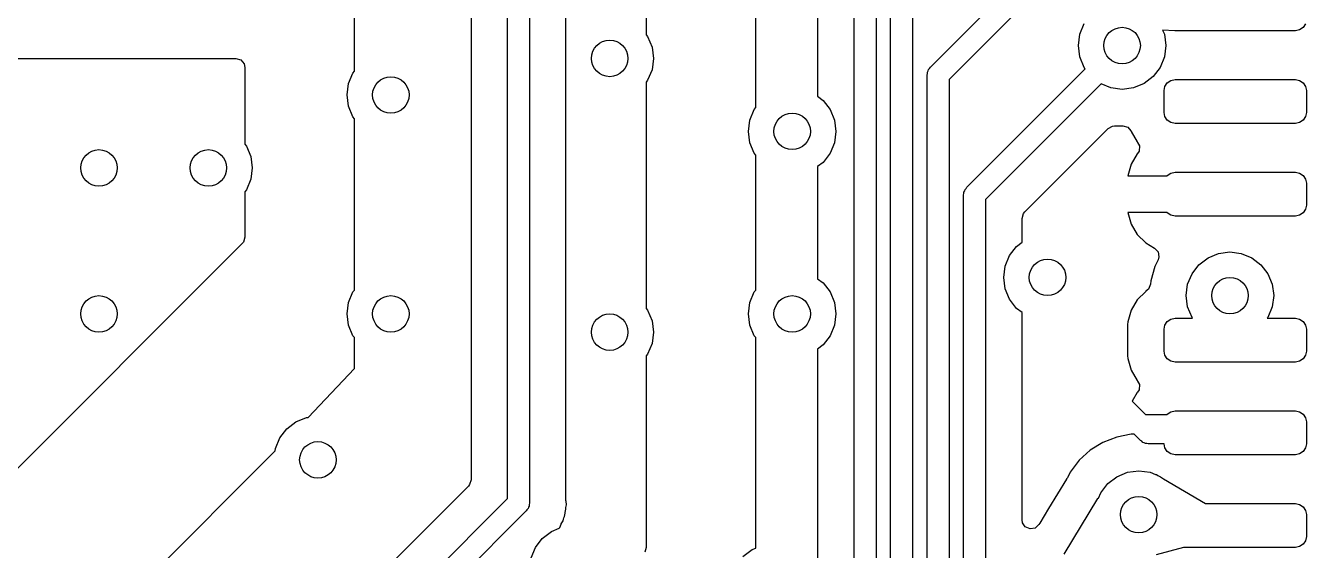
# Model space of a CAD drawing. Extents: x 90 to 175, y -109.5 to -35.9.
# Drawn here: x 128.99 to 146.55, y -67.74 to -60.55 of the extents above; entities that cross this region are included whole.
import ezdxf

# ---------------------------------------------------------------- set-up
doc = ezdxf.new("R2010")
doc.units = 0
doc.layers.add('BLACK', color=7, linetype='CONTINUOUS')

msp = doc.modelspace()

# ---------------------------------------------------------------- linework, layer by layer
at = {"layer": 'BLACK', "linetype": 'CONTINUOUS'}
for p, q in [((135.6, -67.031371), (135.6, -53.25)), ((135.9, -53.194668), (135.9, -67.093503)), ((139, -61.674437), (139, -53.296592)), ((135.0995, -53.8745), (135.0995, -66.772695)), ((136.4005, -60.996202), (136.4005, -57.753797)), ((137.5, -58.075562), (137.5, -60.674437)), ((133.5, -61.174437), (133.5, -59.325562)), ((139.8495, -59.433606), (139.8495, -61.518367)), ((140.35, -69.20316), (140.35, -59.4)), ((140.65, -59.462132), (140.65, -69.265292)), ((141.393934, -61.121434), (142.640048, -59.875319)), ((140.85, -69.410266), (140.85, -60.1)), ((141.15, -60.162132), (141.15, -69.472398)), ((142.8505, -60.089131), (141.65, -61.289632)), ((143.442646, -60.668312), (143.502586, -60.523603)), ((146.536082, -60.527403), (146.503566, -60.576066)), ((137.5, -60.674437), (137.519615, -60.7)), ((137.519615, -60.7), (137.579555, -60.844709)), ((143.422201, -60.823603), (143.442646, -60.668312)), ((144.7451, -60.619866), (144.577821, -60.610528)), ((144.577821, -60.610528), (144.601756, -60.668312)), ((144.601756, -60.668312), (144.622201, -60.823603)), ((144.74609, -60.619719), (144.7451, -60.619866)), ((144.7475, -60.62), (144.74609, -60.619719)), ((146.3975, -60.62), (144.7475, -60.62)), ((146.454903, -60.608582), (146.3975, -60.62)), ((146.503566, -60.576066), (146.454903, -60.608582)), ((137.579555, -60.844709), (137.6, -61)), ((143.442646, -60.978894), (143.422201, -60.823603)), ((144.622201, -60.823603), (144.601756, -60.978894)), ((124.844307, -61), (131.876, -61)), ((131.876, -61), (131.943039, -61.019685)), ((131.943039, -61.019685), (131.988794, -61.072489)), ((131.988794, -61.072489), (132, -61.124)), ((136.4, -61), (136.4005, -60.996202)), ((136.4005, -61.003797), (136.4, -61)), ((136.4005, -64.746202), (136.4005, -61.003797)), ((137.6, -61), (137.579555, -61.155291)), ((143.502586, -61.123603), (143.442646, -60.978894)), ((144.601756, -60.978894), (144.541816, -61.123603)), ((132, -61.124), (132, -62.174437)), ((133.420445, -61.344709), (133.480385, -61.2)), ((133.480385, -61.2), (133.5, -61.174437)), ((137.579555, -61.155291), (137.519615, -61.3)), ((141.35, -61.2275), (141.355111, -61.208425)), ((141.35, -69.617372), (141.35, -61.2275)), ((141.355111, -61.188677), (141.364984, -61.171574)), ((141.355111, -61.208425), (141.355111, -61.188677)), ((141.364984, -61.171574), (141.370096, -61.1525)), ((141.370096, -61.1525), (141.38406, -61.138535)), ((141.38406, -61.138535), (141.393934, -61.121434)), ((141.893934, -62.764397), (143.516541, -61.141789)), ((143.516541, -61.141789), (143.502586, -61.123603)), ((144.446465, -61.247867), (144.322201, -61.343218)), ((144.541816, -61.123603), (144.446465, -61.247867)), ((133.4, -61.5), (133.420445, -61.344709)), ((137.519615, -61.3), (137.5, -61.325562)), ((137.5, -61.325562), (137.5, -64.424437)), ((141.65, -61.289632), (141.65, -69.679504)), ((143.734346, -61.348248), (142.15, -62.932595)), ((143.86691, -61.403158), (143.734346, -61.348248)), ((144.022201, -61.423603), (143.86691, -61.403158)), ((144.177492, -61.403158), (144.022201, -61.423603)), ((144.322201, -61.343218), (144.177492, -61.403158)), ((144.5975, -61.44), (144.608918, -61.382597)), ((144.608918, -61.382597), (144.641434, -61.333934)), ((144.641434, -61.333934), (144.690097, -61.301418)), ((144.690097, -61.301418), (144.7475, -61.29)), ((144.7475, -61.29), (146.3975, -61.29)), ((146.3975, -61.29), (146.454903, -61.301418)), ((146.454903, -61.301418), (146.503566, -61.333934)), ((146.503566, -61.333934), (146.536082, -61.382597)), ((146.536082, -61.382597), (146.5475, -61.44)), ((133.420445, -61.655291), (133.4, -61.5)), ((139.8495, -61.518367), (139.924264, -61.575736)), ((139.924264, -61.575736), (140.019615, -61.7)), ((144.5975, -61.74), (144.5975, -61.44)), ((146.5475, -61.44), (146.5475, -61.74)), ((133.480385, -61.8), (133.420445, -61.655291)), ((138.920445, -61.844709), (138.980385, -61.7)), ((138.980385, -61.7), (139, -61.674437)), ((140.019615, -61.7), (140.079555, -61.844709)), ((144.608918, -61.797403), (144.5975, -61.74)), ((146.5475, -61.74), (146.536082, -61.797403)), ((133.5, -61.825562), (133.480385, -61.8)), ((133.5, -64.174437), (133.5, -61.825562)), ((138.9, -62), (138.920445, -61.844709)), ((140.079555, -61.844709), (140.1, -62)), ((142.686814, -63.103593), (143.829986, -61.960421)), ((143.829986, -61.960421), (143.891309, -61.926937)), ((143.891309, -61.926937), (143.917667, -61.924103)), ((143.917667, -61.924103), (143.920225, -61.924103)), ((143.920225, -61.924103), (144.031287, -61.924103)), ((144.031287, -61.924103), (144.098326, -61.943788)), ((144.098326, -61.943788), (144.141636, -61.99377)), ((144.641434, -61.846066), (144.608918, -61.797403)), ((144.690097, -61.878582), (144.641434, -61.846066)), ((144.7475, -61.89), (144.690097, -61.878582)), ((146.3975, -61.89), (144.7475, -61.89)), ((146.454903, -61.878582), (146.3975, -61.89)), ((146.503566, -61.846066), (146.454903, -61.878582)), ((146.536082, -61.797403), (146.503566, -61.846066)), ((138.920445, -62.155291), (138.9, -62)), ((140.1, -62), (140.079555, -62.155291)), ((144.141636, -61.99377), (144.141785, -61.993683)), ((144.141785, -61.993683), (144.142267, -61.994499)), ((144.142267, -61.994499), (144.144081, -61.996592)), ((144.144081, -61.996592), (144.145085, -61.998848)), ((144.145085, -61.998848), (144.145754, -62.000395)), ((144.145754, -62.000395), (144.229417, -62.141862)), ((132, -62.174437), (132.019615, -62.2)), ((132.019615, -62.2), (132.079555, -62.344709)), ((138.980385, -62.3), (138.920445, -62.155291)), ((139, -62.325562), (138.980385, -62.3)), ((140.019615, -62.3), (139.924264, -62.424264)), ((140.079555, -62.155291), (140.019615, -62.3)), ((144.229813, -62.308449), (144.146218, -62.449801)), ((144.229417, -62.141862), (144.234202, -62.148031)), ((144.234597, -62.302283), (144.229813, -62.308449)), ((144.234202, -62.148031), (144.231869, -62.14984)), ((144.231869, -62.14984), (144.25871, -62.198995)), ((144.253726, -62.268687), (144.23297, -62.301021)), ((144.23297, -62.301021), (144.234597, -62.302283)), ((144.25871, -62.198995), (144.253726, -62.268687)), ((132.079555, -62.344709), (132.1, -62.5)), ((139, -64.174437), (139, -62.325562)), ((139.924264, -62.424264), (139.8495, -62.481632)), ((139.8495, -62.481632), (139.8495, -64.018367)), ((144.146218, -62.449801), (144.100399, -62.607513)), ((132.079555, -62.655291), (132.019615, -62.8)), ((132.1, -62.5), (132.079555, -62.655291)), ((144.100399, -62.607513), (144.100204, -62.609998)), ((144.100204, -62.609998), (144.100205, -62.61)), ((144.100205, -62.61), (144.637381, -62.61)), ((144.637381, -62.61), (144.641434, -62.603934)), ((144.641434, -62.603934), (144.690097, -62.571418)), ((144.690097, -62.571418), (144.7475, -62.56)), ((144.7475, -62.56), (146.3975, -62.56)), ((146.3975, -62.56), (146.454903, -62.571418)), ((146.454903, -62.571418), (146.503566, -62.603934)), ((146.503566, -62.603934), (146.536082, -62.652597)), ((146.536082, -62.652597), (146.5475, -62.71)), ((132.019615, -62.8), (132, -62.825562)), ((132, -62.825562), (132, -63.448637)), ((141.855111, -62.83164), (141.864984, -62.814537)), ((141.855111, -62.851388), (141.855111, -62.83164)), ((141.864984, -62.814537), (141.870096, -62.795463)), ((141.870096, -62.795463), (141.88406, -62.781498)), ((141.88406, -62.781498), (141.893934, -62.764397)), ((146.5475, -62.71), (146.5475, -63.01)), ((141.85, -62.870463), (141.855111, -62.851388)), ((141.85, -69.824478), (141.85, -62.870463)), ((142.15, -62.932595), (142.15, -69.88661)), ((146.5475, -63.01), (146.536082, -63.067403)), ((142.6505, -63.19127), (142.670185, -63.124231)), ((142.670185, -63.124231), (142.686814, -63.103593)), ((144.102132, -63.11), (144.100344, -63.111787)), ((144.100344, -63.111787), (144.100399, -63.112486)), ((144.100399, -63.112486), (144.146218, -63.270198)), ((144.637381, -63.11), (144.102132, -63.11)), ((144.641434, -63.116066), (144.637381, -63.11)), ((144.690097, -63.148582), (144.641434, -63.116066)), ((144.7475, -63.16), (144.690097, -63.148582)), ((146.3975, -63.16), (144.7475, -63.16)), ((146.454903, -63.148582), (146.3975, -63.16)), ((146.503566, -63.116066), (146.454903, -63.148582)), ((146.536082, -63.067403), (146.503566, -63.116066)), ((142.6505, -63.518367), (142.6505, -63.19127)), ((144.146218, -63.270198), (144.229814, -63.411552)), ((131.963681, -63.536318), (127.280091, -68.219907)), ((131.980315, -63.515676), (131.963681, -63.536318)), ((132, -63.448637), (131.980315, -63.515676)), ((142.575736, -63.575736), (142.6505, -63.518367)), ((144.229814, -63.411552), (144.229821, -63.411561)), ((144.229821, -63.411561), (144.345938, -63.527678)), ((144.345938, -63.527678), (144.345947, -63.527685)), ((144.345947, -63.527685), (144.466296, -63.598859)), ((142.420445, -63.844709), (142.480385, -63.7)), ((142.480385, -63.7), (142.575736, -63.575736)), ((144.466296, -63.598859), (144.513979, -63.649928)), ((144.513979, -63.649928), (144.526483, -63.71867)), ((145.2, -63.730385), (145.344709, -63.670445)), ((145.344709, -63.670445), (145.5, -63.65)), ((145.5, -63.65), (145.655291, -63.670445)), ((145.655291, -63.670445), (145.8, -63.730385)), ((142.4, -64), (142.420445, -63.844709)), ((144.469417, -63.850752), (144.413603, -64.046916)), ((144.469421, -63.850743), (144.469417, -63.850752)), ((144.514176, -63.760862), (144.469421, -63.850743)), ((144.526483, -63.71867), (144.514176, -63.760862)), ((144.980385, -63.95), (145.075736, -63.825736)), ((145.075736, -63.825736), (145.2, -63.730385)), ((145.8, -63.730385), (145.924264, -63.825736)), ((145.924264, -63.825736), (146.019615, -63.95)), ((139.8495, -64.018367), (139.924264, -64.075736)), ((142.420445, -64.155291), (142.4, -64)), ((144.413603, -64.046916), (144.409171, -64.094744)), ((144.920445, -64.094709), (144.980385, -63.95)), ((146.019615, -63.95), (146.079555, -64.094709)), ((133.420445, -64.344709), (133.480385, -64.2)), ((133.480385, -64.2), (133.5, -64.174437)), ((138.920445, -64.344709), (138.980385, -64.2)), ((138.980385, -64.2), (139, -64.174437)), ((139.924264, -64.075736), (140.019615, -64.2)), ((140.019615, -64.2), (140.079555, -64.344709)), ((142.480385, -64.3), (142.420445, -64.155291)), ((144.345632, -64.191921), (144.229423, -64.308129)), ((144.345637, -64.191916), (144.345632, -64.191921)), ((144.348829, -64.190029), (144.345637, -64.191916)), ((144.383384, -64.159681), (144.348829, -64.190029)), ((144.409171, -64.094744), (144.383384, -64.159681)), ((144.9, -64.25), (144.920445, -64.094709)), ((146.079555, -64.094709), (146.1, -64.25)), ((133.4, -64.5), (133.420445, -64.344709)), ((138.9, -64.5), (138.920445, -64.344709)), ((140.079555, -64.344709), (140.1, -64.5)), ((142.575736, -64.424264), (142.480385, -64.3)), ((144.229417, -64.308137), (144.145755, -64.449603)), ((144.229423, -64.308129), (144.229417, -64.308137)), ((144.920445, -64.405291), (144.9, -64.25)), ((144.980385, -64.55), (144.920445, -64.405291)), ((146.079555, -64.405291), (146.019615, -64.55)), ((146.1, -64.25), (146.079555, -64.405291)), ((133.420445, -64.655291), (133.4, -64.5)), ((137.5, -64.424437), (137.519615, -64.45)), ((137.519615, -64.45), (137.579555, -64.594709)), ((138.920445, -64.655291), (138.9, -64.5)), ((140.1, -64.5), (140.079555, -64.655291)), ((142.6505, -64.481632), (142.575736, -64.424264)), ((142.6505, -67.323132), (142.6505, -64.481632)), ((144.145754, -64.449606), (144.099902, -64.607426)), ((144.145755, -64.449603), (144.145754, -64.449606)), ((144.641434, -64.603934), (144.690097, -64.571418)), ((144.690097, -64.571418), (144.7475, -64.56)), ((144.7475, -64.56), (144.988058, -64.56)), ((144.988058, -64.56), (144.980385, -64.55)), ((146.019615, -64.55), (146.011942, -64.56)), ((146.011942, -64.56), (146.3975, -64.56)), ((146.3975, -64.56), (146.454903, -64.571418)), ((146.454903, -64.571418), (146.503566, -64.603934)), ((133.480385, -64.8), (133.420445, -64.655291)), ((136.4, -64.75), (136.4005, -64.746202)), ((136.4005, -64.753797), (136.4, -64.75)), ((136.4005, -67.059903), (136.4005, -64.753797)), ((137.579555, -64.594709), (137.6, -64.75)), ((137.6, -64.75), (137.579555, -64.905291)), ((138.980385, -64.8), (138.920445, -64.655291)), ((140.079555, -64.655291), (140.019615, -64.8)), ((144.099901, -64.607432), (144.097, -64.644304)), ((144.097, -64.644304), (144.097, -65.075696)), ((144.099902, -64.607426), (144.099901, -64.607432)), ((144.5975, -64.71), (144.608918, -64.652597)), ((144.5975, -65.01), (144.5975, -64.71)), ((144.608918, -64.652597), (144.641434, -64.603934)), ((146.503566, -64.603934), (146.536082, -64.652597)), ((146.536082, -64.652597), (146.5475, -64.71)), ((146.5475, -64.71), (146.5475, -65.01)), ((133.5, -64.825562), (133.480385, -64.8)), ((133.5, -65.25), (133.5, -64.825562)), ((137.579555, -64.905291), (137.519615, -65.05)), ((139, -64.825562), (138.980385, -64.8)), ((139, -67.709674), (139, -64.825562)), ((139.924264, -64.924264), (139.8495, -64.981632)), ((140.019615, -64.8), (139.924264, -64.924264)), ((137.519615, -65.05), (137.5, -65.075562)), ((137.5, -65.075562), (137.5, -67.698638)), ((139.8495, -64.981632), (139.8495, -68.246202)), ((144.097, -65.075696), (144.099901, -65.112567)), ((144.099901, -65.112567), (144.099902, -65.112573)), ((144.099902, -65.112573), (144.145754, -65.270393)), ((144.608918, -65.067403), (144.5975, -65.01)), ((144.641434, -65.116066), (144.608918, -65.067403)), ((144.690097, -65.148582), (144.641434, -65.116066)), ((146.503566, -65.116066), (146.454903, -65.148582)), ((146.536082, -65.067403), (146.503566, -65.116066)), ((146.5475, -65.01), (146.536082, -65.067403)), ((132.86771, -65.917416), (133.5, -65.25)), ((144.145754, -65.270393), (144.145755, -65.270396)), ((144.145755, -65.270396), (144.229417, -65.411862)), ((144.7475, -65.16), (144.690097, -65.148582)), ((146.3975, -65.16), (144.7475, -65.16)), ((146.454903, -65.148582), (146.3975, -65.16)), ((144.229417, -65.411862), (144.234202, -65.418031)), ((144.234202, -65.418031), (144.231869, -65.41984)), ((144.231869, -65.41984), (144.25871, -65.468995)), ((144.25871, -65.468995), (144.253726, -65.538687)), ((144.229813, -65.578449), (144.15949, -65.697358)), ((144.234597, -65.572283), (144.229813, -65.578449)), ((144.253726, -65.538687), (144.23297, -65.571021)), ((144.23297, -65.571021), (144.234597, -65.572283)), ((144.15949, -65.697358), (144.342132, -65.88)), ((132.575736, -66.075736), (132.7, -65.980385)), ((132.7, -65.980385), (132.844709, -65.920445)), ((132.844709, -65.920445), (132.86771, -65.917416)), ((144.342132, -65.88), (144.637381, -65.88)), ((144.637381, -65.88), (144.641434, -65.873934)), ((144.641434, -65.873934), (144.690097, -65.841418)), ((144.690097, -65.841418), (144.7475, -65.83)), ((144.7475, -65.83), (146.3975, -65.83)), ((146.3975, -65.83), (146.454903, -65.841418)), ((146.454903, -65.841418), (146.503566, -65.873934)), ((146.503566, -65.873934), (146.536082, -65.922597)), ((146.536082, -65.922597), (146.5475, -65.98)), ((146.5475, -65.98), (146.5475, -66.28)), ((132.480385, -66.2), (132.575736, -66.075736)), ((144.148024, -66.1495), (143.947544, -66.186976)), ((144.187368, -66.1495), (144.148024, -66.1495)), ((144.273934, -66.236066), (144.187368, -66.1495)), ((132.416239, -66.376654), (132.420445, -66.344709)), ((132.420445, -66.344709), (132.480385, -66.2)), ((143.757357, -66.260655), (143.58396, -66.368017)), ((143.757364, -66.260651), (143.757357, -66.260655)), ((143.947541, -66.186977), (143.757364, -66.260651)), ((143.947544, -66.186976), (143.947541, -66.186976)), ((143.947541, -66.186976), (143.947541, -66.186977)), ((144.291035, -66.245939), (144.273934, -66.236066)), ((144.305, -66.259904), (144.291035, -66.245939)), ((144.324074, -66.265015), (144.305, -66.259904)), ((144.341177, -66.274889), (144.324074, -66.265015)), ((144.360925, -66.274889), (144.341177, -66.274889)), ((144.38, -66.28), (144.360925, -66.274889)), ((144.5975, -66.28), (144.38, -66.28)), ((144.608918, -66.337403), (144.5975, -66.28)), ((144.641434, -66.386066), (144.608918, -66.337403)), ((146.536082, -66.337403), (146.503566, -66.386066)), ((146.5475, -66.28), (146.536082, -66.337403)), ((130.146447, -68.646447), (132.416239, -66.376654)), ((143.433237, -66.505418), (143.310328, -66.668176)), ((143.583958, -66.368019), (143.433237, -66.505418)), ((143.58396, -66.368017), (143.583958, -66.368019)), ((144.690097, -66.418582), (144.641434, -66.386066)), ((144.7475, -66.43), (144.690097, -66.418582)), ((146.3975, -66.43), (144.7475, -66.43)), ((146.454903, -66.418582), (146.3975, -66.43)), ((146.503566, -66.386066), (146.454903, -66.418582)), ((143.310326, -66.66818), (143.272283, -66.74458)), ((143.310328, -66.668176), (143.310326, -66.66818)), ((143.95, -66.730385), (144.094709, -66.670445)), ((144.094709, -66.670445), (144.25, -66.65)), ((144.25, -66.65), (144.405291, -66.670445)), ((144.405291, -66.670445), (144.480893, -66.70176)), ((135.063181, -66.860376), (125.610876, -76.312681)), ((135.079815, -66.839734), (135.063181, -66.860376)), ((135.0995, -66.772695), (135.079815, -66.839734)), ((143.258658, -66.766125), (143.014459, -67.167367)), ((143.261219, -66.762525), (143.258658, -66.766125)), ((143.272283, -66.74458), (143.260822, -66.762243)), ((143.260822, -66.762243), (143.261219, -66.762525)), ((143.730385, -66.95), (143.825736, -66.825736)), ((143.825736, -66.825736), (143.95, -66.730385)), ((144.480893, -66.70176), (144.489742, -66.701774)), ((144.489742, -66.701774), (144.491186, -66.702494)), ((144.491186, -66.702494), (144.511337, -66.71437)), ((144.511337, -66.71437), (144.55, -66.730385)), ((144.55, -66.730385), (144.588052, -66.759583)), ((144.588052, -66.759583), (145.165652, -67.1)), ((125.781871, -76.8495), (135.6, -67.031371)), ((143.226305, -67.791604), (143.690469, -67.028937)), ((143.690469, -67.028937), (143.697697, -67.023654)), ((143.697697, -67.023654), (143.699809, -67.023815)), ((143.699809, -67.023815), (143.730385, -66.95)), ((135.856066, -67.199569), (125.950069, -77.105566)), ((135.865939, -67.182467), (135.856066, -67.199569)), ((135.879904, -67.168503), (135.865939, -67.182467)), ((135.885015, -67.149428), (135.879904, -67.168503)), ((135.894889, -67.132326), (135.885015, -67.149428)), ((135.9, -67.093503), (135.894889, -67.112577)), ((135.894889, -67.112577), (135.894889, -67.132326)), ((136.387233, -67.228456), (136.388414, -67.22275)), ((136.388414, -67.22275), (136.4005, -67.17568)), ((136.400775, -67.065741), (136.4005, -67.059903)), ((136.4005, -67.154452), (136.402027, -67.135052)), ((136.4005, -67.17568), (136.4005, -67.154452)), ((136.405346, -67.114098), (136.400775, -67.065741)), ((136.402027, -67.135052), (136.405346, -67.114098)), ((143.014459, -67.167367), (142.892342, -67.368019)), ((145.165652, -67.1), (146.3975, -67.1)), ((146.3975, -67.1), (146.454903, -67.111418)), ((146.454903, -67.111418), (146.503566, -67.143934)), ((146.503566, -67.143934), (146.536082, -67.192597)), ((146.536082, -67.192597), (146.5475, -67.25)), ((136.314362, -67.427267), (136.333656, -67.382678)), ((136.333656, -67.382678), (136.336212, -67.377459)), ((136.336212, -67.377459), (136.359627, -67.334871)), ((136.359627, -67.334871), (136.364905, -67.314309)), ((136.364905, -67.314309), (136.371207, -67.295902)), ((136.371207, -67.295902), (136.379635, -67.27643)), ((136.379635, -67.27643), (136.387233, -67.228456)), ((142.656413, -67.360968), (142.6505, -67.323132)), ((142.695615, -67.418804), (142.656413, -67.360968)), ((142.880425, -67.387599), (142.828756, -67.434632)), ((142.892342, -67.368019), (142.880425, -67.387599)), ((146.5475, -67.25), (146.5475, -67.55)), ((135.980385, -67.7), (136.075736, -67.575736)), ((136.075736, -67.575736), (136.2, -67.480385)), ((136.2, -67.480385), (136.307791, -67.435736)), ((136.307791, -67.435736), (136.314362, -67.427267)), ((142.759862, -67.446265), (142.695615, -67.418804)), ((142.828756, -67.434632), (142.759862, -67.446265)), ((146.5475, -67.55), (146.536082, -67.607403)), ((135.921652, -67.841795), (135.980385, -67.7)), ((137.5, -67.698638), (137.480315, -67.765677)), ((138.825736, -67.825736), (138.95, -67.730385)), ((138.95, -67.730385), (139, -67.709674)), ((144.865432, -67.7), (144.489522, -67.801647)), ((146.3975, -67.7), (144.865432, -67.7)), ((146.454903, -67.688582), (146.3975, -67.7)), ((146.503566, -67.656066), (146.454903, -67.688582)), ((146.536082, -67.607403), (146.503566, -67.656066))]:
    msp.add_line(p, q, dxfattribs=at)
at = {"layer": 'BLACK'}
for centre in [(144.022201, -60.823603), (137, -61), (134, -61.5), (139.5, -62), (130, -62.5), (131.5, -62.5), (143, -64), (145.5, -64.25), (130, -64.5), (134, -64.5), (139.5, -64.5), (137, -64.75), (133, -66.5), (144.25, -67.25)]:
    msp.add_circle(centre, 0.25, dxfattribs=at)

doc.saveas('drawing.dxf')
